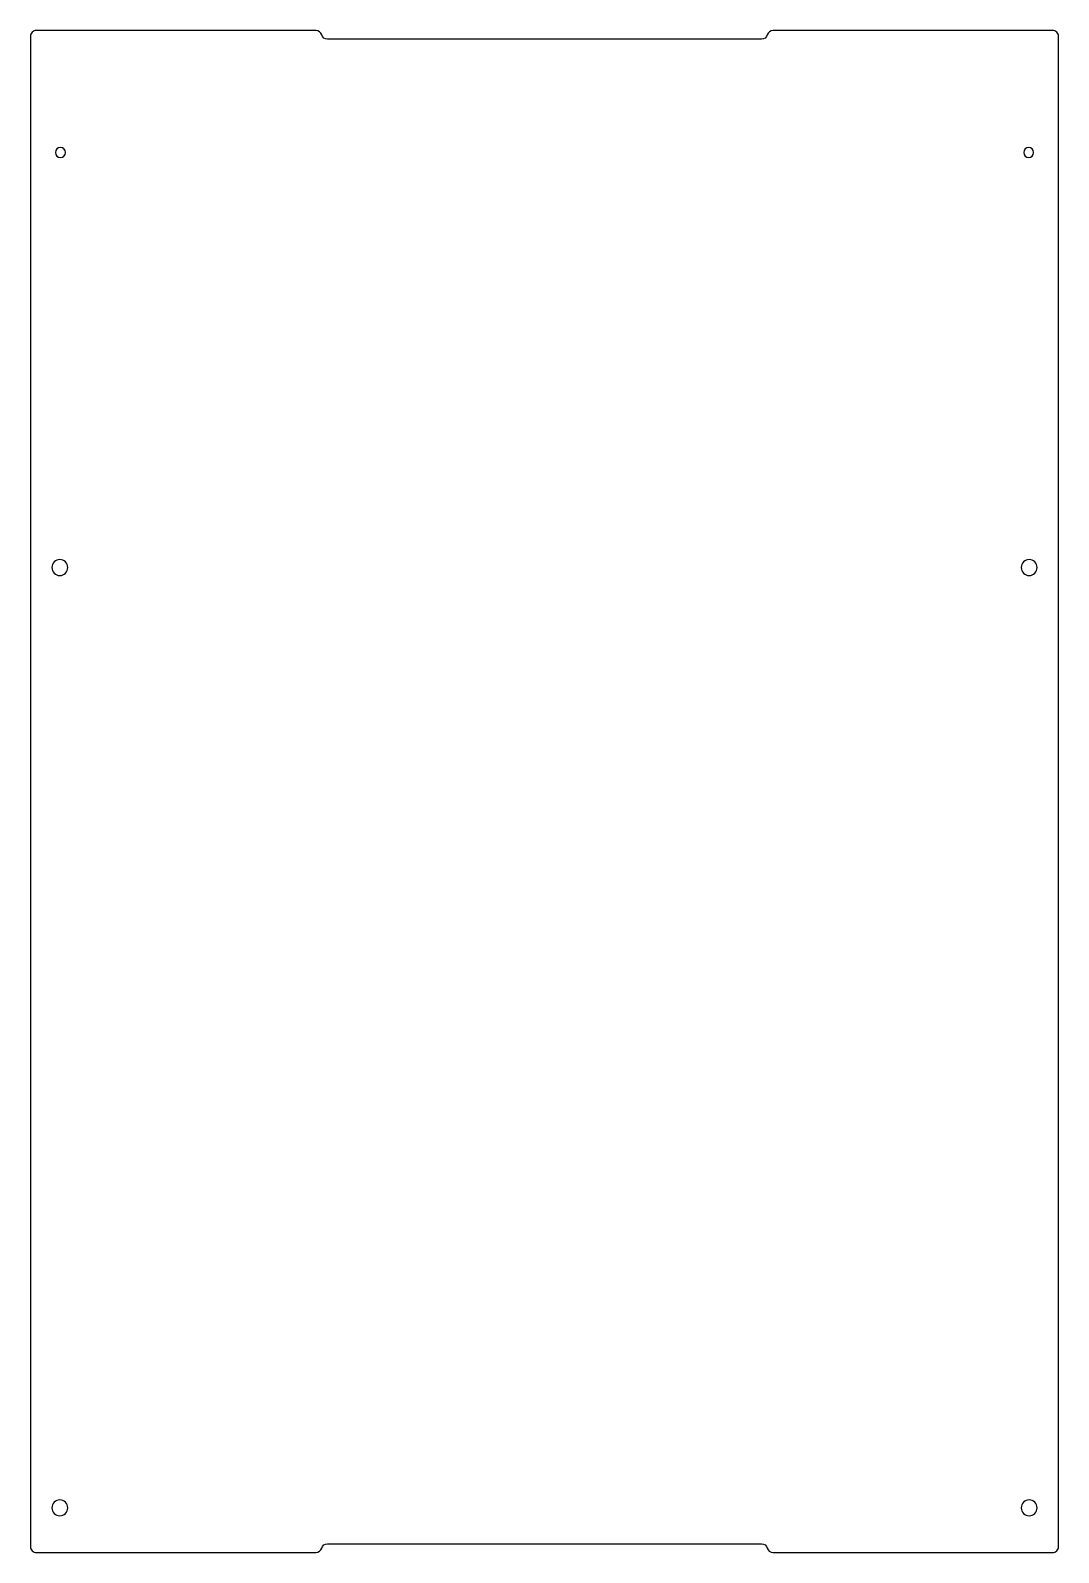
# Model space of a CAD drawing. Header units: millimetres. Extents: x -330 to 20, y -349 to 169.
import ezdxf

# ---------------------------------------------------------------- set-up
doc = ezdxf.new("R2010")
doc.units = ezdxf.units.MM
doc.layers.get('0').update_dxf_attribs({"linetype": 'CONTINUOUS'})

msp = doc.modelspace()

# ---------------------------------------------------------------- linework, layer by layer
msp.add_lwpolyline([(-328.02, 168.96, 0.414214), (-330.02, 166.96), (-330.02, -347.04, 0.414214), (-328.02, -349.04), (-232.8, -349.04, 0.341999), (-230.87, -347.54, -0.341999), (-228.93, -346.04), (-81.13, -346.04, -0.341999), (-79.2, -347.54, 0.341999), (-77.26, -349.04), (17.98, -349.04, 0.414214), (19.98, -347.04), (19.98, 166.96, 0.414214), (17.98, 168.96), (-77.23, 168.96, 0.341999), (-79.17, 167.46, -0.341999), (-81.1, 165.96), (-228.92, 165.96, -0.341999), (-230.86, 167.46, 0.341999), (-232.79, 168.96)], format="xyb", close=True)
at = {"extrusion": (-1.49936e-15, -7.95612e-24, -1)}
msp.add_circle((319.82, 127.42, 0), 1.7, dxfattribs=at)
at = {"extrusion": (-8.21011e-15, -7.95515e-24, -1)}
msp.add_circle((-9.8, 127.42, 0), 1.7, dxfattribs=at)
at = {"extrusion": (-7.93363e-15, -7.95515e-24, -1)}
for centre in [(320.02, -13.83, 0), (-9.98, -13.83, 0), (320.02, -333.83, 0), (-9.98, -333.83, 0)]:
    msp.add_circle(centre, 2.7, dxfattribs=at)

doc.saveas('drawing.dxf')
